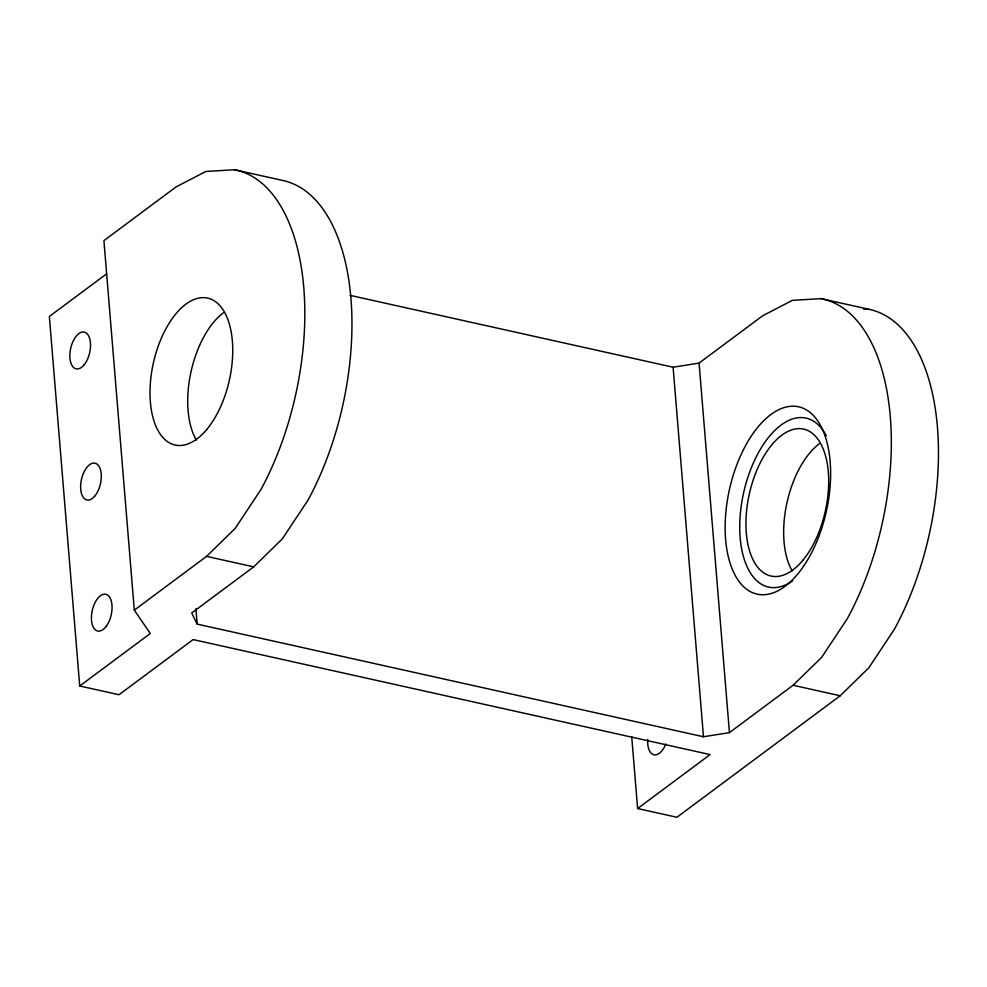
<?xml version="1.0" encoding="UTF-8"?>
<svg xmlns="http://www.w3.org/2000/svg" width="987" height="987" viewBox="0 0 987 987"><rect width="100%" height="100%" fill="white"/><g stroke="black" fill="none" stroke-linecap="round" stroke-linejoin="round"><path stroke-width="1.48" d="M134.306 610.139L206.579 556.372L235.177 528.403L260.802 489.762A206.443 106.867 -77.5 0 0 234.487 169.739L205.827 171.467L176.192 186.839L103.919 240.606L134.306 610.139L150.271 633.506L79.725 685.99L49.35 316.469L106.51 273.942M350.077 295.372L673.097 367.226L699.067 363.093L762.704 315.741L792.351 300.369L820.999 298.629A206.443 106.867 -77.5 0 1 847.315 618.652L821.69 657.305L793.092 685.262L729.442 732.625L703.472 736.758L197.153 624.117L191.7 613.001L253.708 566.859L282.319 538.89L307.932 500.249A206.443 106.867 -77.5 0 0 281.628 180.226L234.487 169.739M631.705 736.549L637.627 808.526L676.909 817.261L840.221 695.749L868.831 667.792L894.444 629.138A206.443 106.867 -77.5 0 0 868.141 309.116L820.999 298.629M637.627 808.526L710.109 754.586L193.131 639.588L119.008 694.737L79.725 685.99M863.748 309.387L868.141 309.116M793.092 685.262L840.221 695.749M206.579 556.372L253.708 566.859M699.067 363.093L729.442 732.625M673.097 367.226L703.472 736.758M195.895 608.782L197.153 624.117M196.339 440.103A75.259 38.962 -77.5 0 1 223.555 312.645M792.277 571.091A75.259 38.962 -77.5 0 1 819.494 443.632M792.771 580.726A86.548 44.797 -77.5 0 1 741.582 548.599A86.548 44.797 -77.5 0 1 766.788 439.659A86.548 44.797 -77.5 0 1 826.279 435.822M665.818 744.025A18.815 9.734 -77.5 0 1 653.776 754.734A18.815 9.734 -77.5 0 1 647.743 739.411M94.962 495.856A18.815 9.734 -77.5 0 0 97.232 464.272A18.815 9.734 -77.5 0 0 80.7 484.58A18.815 9.734 -77.5 0 0 94.962 495.856M105.732 626.942A18.815 9.734 -77.5 0 0 108.015 595.358A18.815 9.734 -77.5 0 0 91.483 615.666A18.815 9.734 -77.5 0 0 105.732 626.942M207.344 428.765A75.259 38.962 -77.5 0 0 216.474 302.404A75.259 38.962 -77.5 0 0 150.332 383.647A75.259 38.962 -77.5 0 0 207.344 428.765M803.295 559.765A75.259 38.962 -77.5 0 0 812.412 433.392A75.259 38.962 -77.5 0 0 746.271 514.646A75.259 38.962 -77.5 0 0 803.295 559.765M803.541 566.279A95.949 49.671 -77.5 0 0 805.022 409.124A95.949 49.671 -77.5 0 0 725.137 526.096A95.949 49.671 -77.5 0 0 803.541 566.279M84.179 364.771A18.815 9.734 -77.5 0 0 86.461 333.174A18.815 9.734 -77.5 0 0 69.929 353.494A18.815 9.734 -77.5 0 0 84.179 364.771"/></g></svg>
